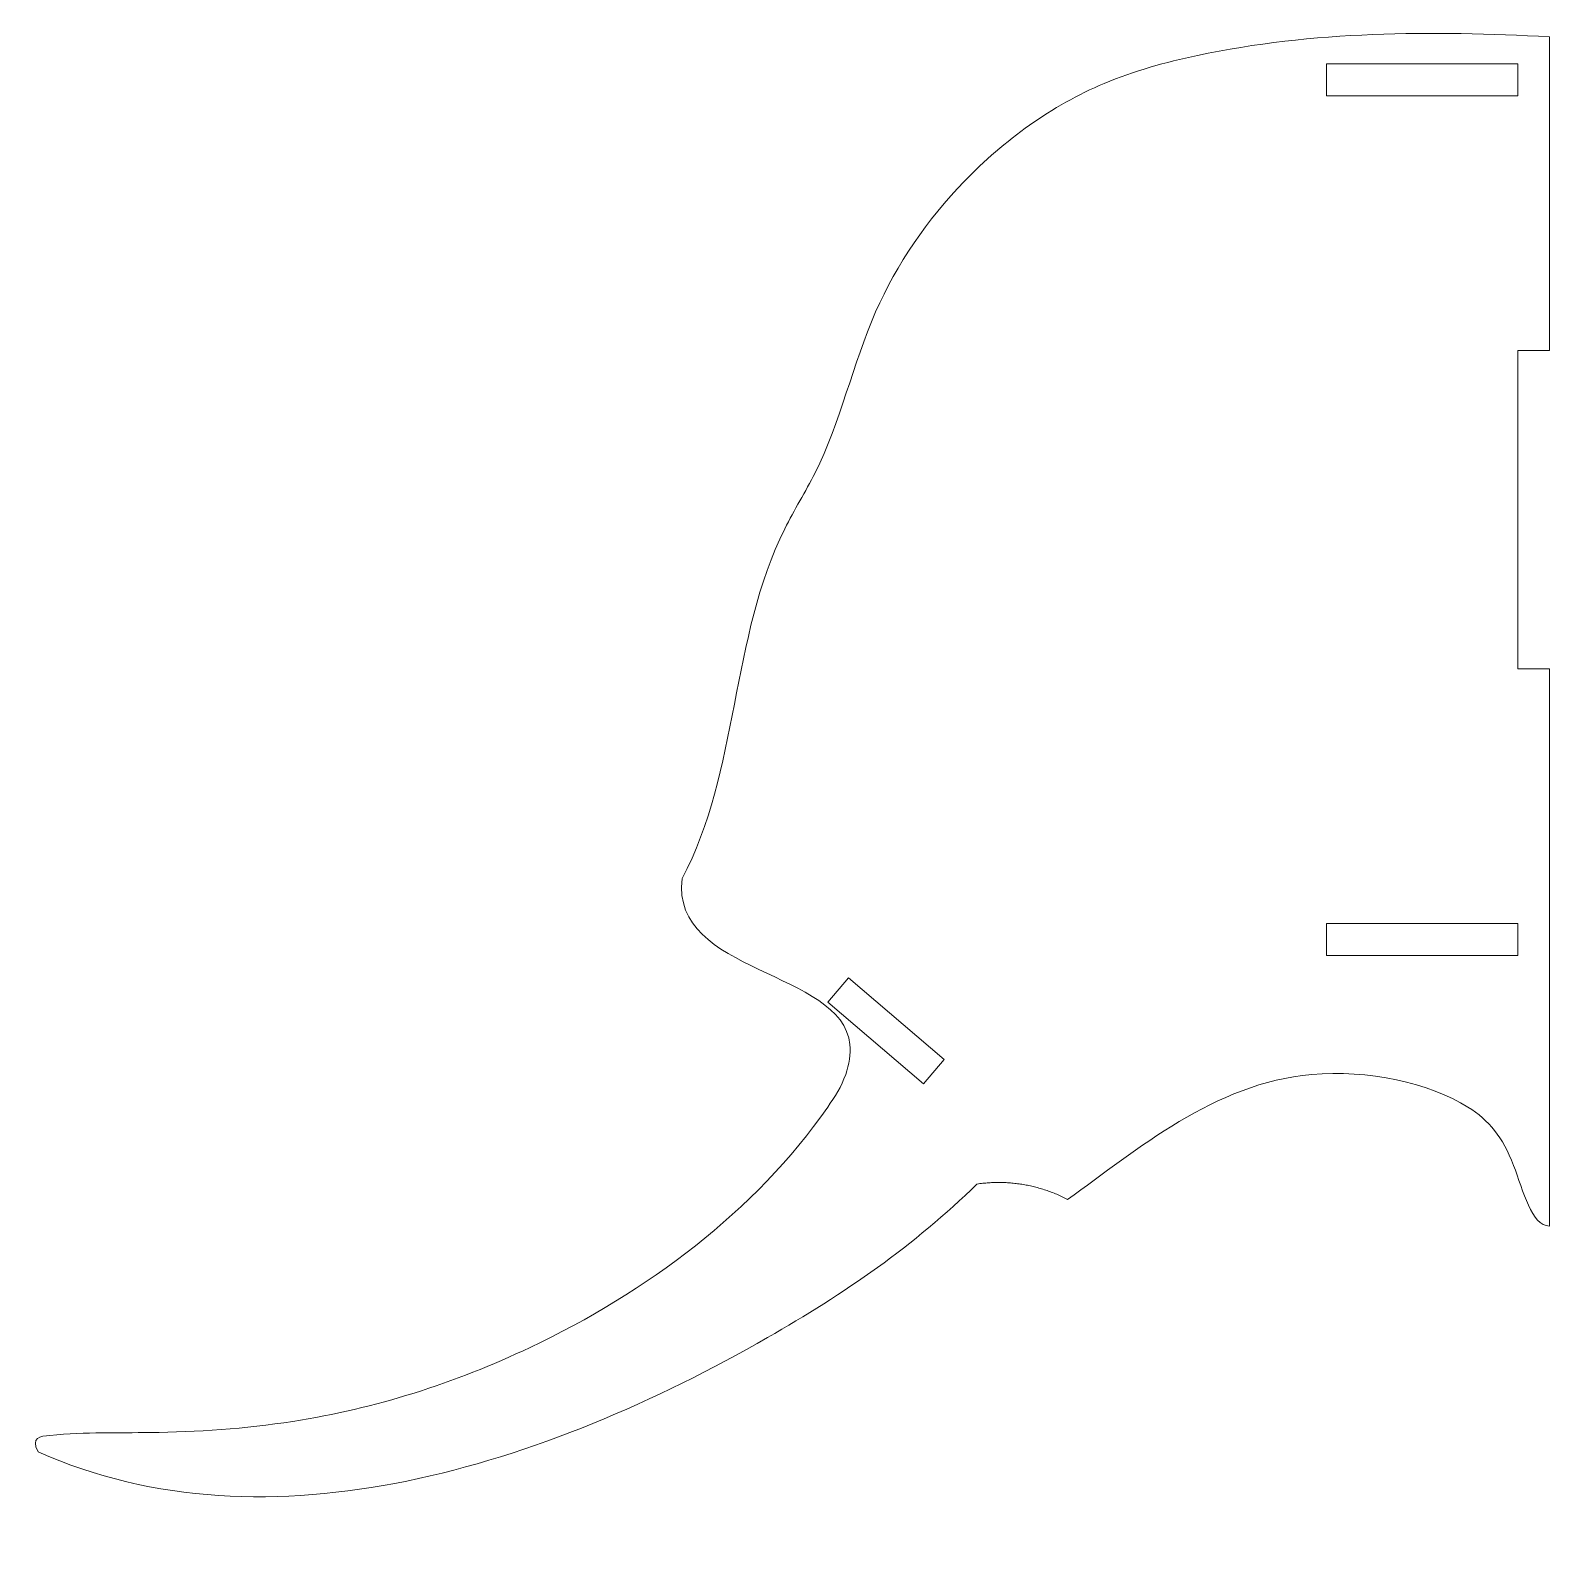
# Model space of a CAD drawing. Header units: inches. Extents: x 1.46 to 7.42, y 8.79 to 14.77.
import ezdxf

# ---------------------------------------------------------------- set-up
doc = ezdxf.new("R2010")
doc.units = ezdxf.units.IN
doc.header["$MEASUREMENT"] = 0

msp = doc.modelspace()

# ---------------------------------------------------------------- linework, layer by layer
at = {"color": 7, "linetype": 'Continuous', "lineweight": 15}
for p, q in [((7.425, 13.5178), (7.425, 14.749)), ((6.55, 14.5178), (6.55, 14.6428)), ((6.55, 14.6428), (7.3, 14.6428)), ((7.3, 14.5178), (7.3, 14.6428)), ((6.55, 14.5178), (7.3, 14.5178)), ((7.3, 12.2678), (7.3, 13.5178)), ((7.425, 13.5178), (7.3, 13.5178)), ((7.3, 12.2678), (7.425, 12.2678)), ((7.425, 10.0805), (7.425, 12.2678)), ((6.55, 11.2678), (7.3, 11.2678)), ((6.55, 11.2678), (6.55, 11.1428)), ((7.3, 11.2678), (7.3, 11.1428)), ((6.55, 11.1428), (7.3, 11.1428)), ((4.6722, 11.0542), (4.5913, 10.9589)), ((4.6722, 11.0542), (5.0485, 10.7345)), ((4.9676, 10.6392), (4.5913, 10.9589)), ((5.0485, 10.7345), (4.9676, 10.6392))]:
    msp.add_line(p, q, dxfattribs=at)
for points, knots in [([(7.425, 14.749), (6.9647, 14.7738), (6.367, 14.7718), (5.5769, 14.5562), (5.112, 14.219), (4.732, 13.669), (4.6247, 13.1549), (4.2041, 12.4846), (4.2421, 11.8645), (4.0197, 11.4444)], [0, 0, 0, 0, 0.256178, 0.326771, 0.450574, 0.564973, 0.689616, 0.735755, 1, 1, 1, 1]), ([(4.0197, 11.4444), (3.9731, 11.0696), (4.7352, 11.087), (4.6668, 10.6618), (4.3477, 10.1668), (3.6027, 9.6158), (2.6381, 9.3069), (1.9779, 9.2628), (1.652, 9.2729), (1.4613, 9.2508), (1.4909, 9.1946)], [0, 0, 0, 0, 0.196782, 0.221957, 0.252895, 0.570284, 0.776612, 0.895161, 0.978619, 1, 1, 1, 1]), ([(5.5332, 10.185), (5.8064, 10.3797), (6.2803, 10.7902), (7.0918, 10.6109), (7.2875, 10.3744), (7.3532, 10.0811), (7.425, 10.0805)], [0, 0, 0, 0, 0.461149, 0.724472, 0.870774, 1, 1, 1, 1]), ([(1.4909, 9.1946), (2.4007, 8.787), (3.8629, 9.2697), (4.9311, 10.0038), (5.177, 10.2453)], [0, 0, 0, 0, 0.742487, 1, 1, 1, 1])]:
    msp.add_open_spline(points, degree=3, knots=knots, dxfattribs=at)
msp.add_open_spline([(5.177, 10.2453), (5.364, 10.2715), (5.5332, 10.185)], degree=2, dxfattribs=at)

doc.saveas('drawing.dxf')
